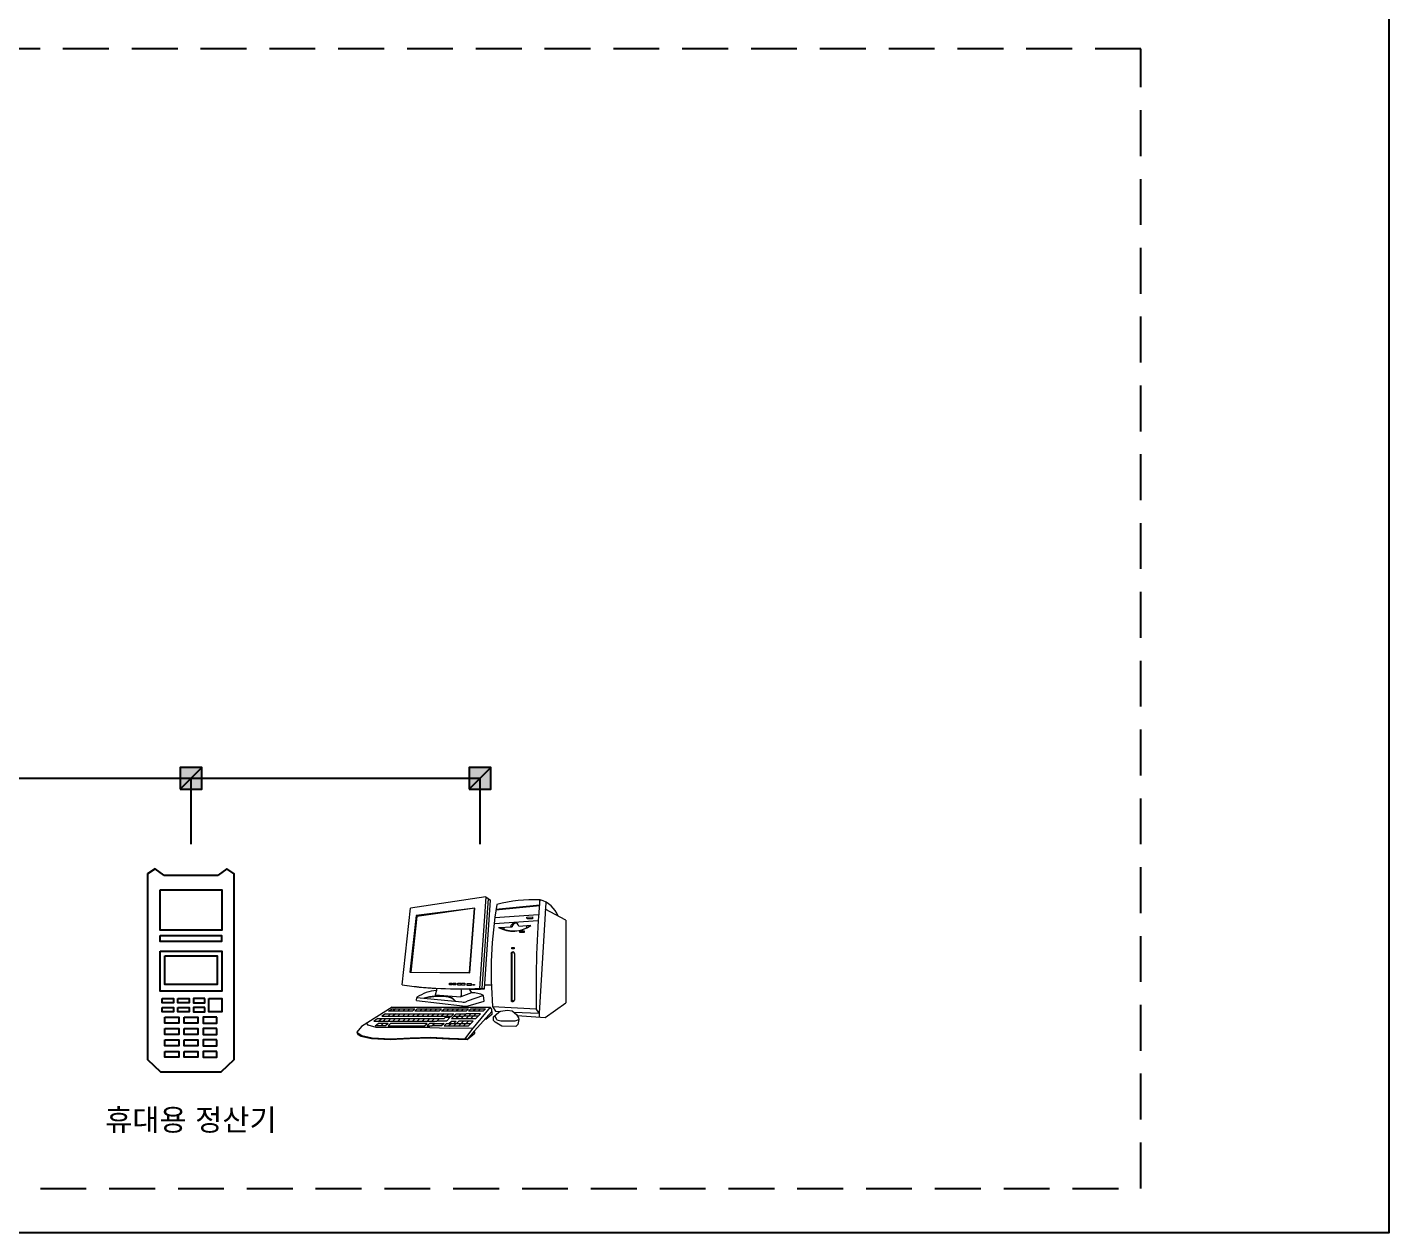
# Model space of a CAD drawing. Header units: millimetres. Extents: x 31 to 2374, y 557 to 2119.
# Drawn here: x 1431 to 2374, y 557 to 1391 of the extents above; entities that cross this region are included whole.
import ezdxf

# ---------------------------------------------------------------- set-up
doc = ezdxf.new("R2010")
doc.units = ezdxf.units.MM
doc.header["$LTSCALE"] = 10
doc.linetypes.add('HIDDEN2', pattern=[4.7625, 3.175, -1.5875])
doc.layers.add('DWG', color=4, linetype='Continuous', lineweight=9)
for name, color, linetype in [('TI-RAIL-GUID', 3, 'Continuous'), ('TT-SYMB', 4, 'Continuous'), ('TT-TEXT', 3, 'Continuous'), ('TX-PAPR', 2, 'Continuous')]:
    doc.layers.add(name, color=color, linetype=linetype)
doc.styles.get("Standard").update_dxf_attribs({"font": 'arial.ttf'})

# ---------------------------------------------------------------- blocks, each defined once
blk = doc.blocks.new('pc2')
at = {"layer": 'DWG', "color": 4}
for p, q in [((1129, 1133), (-5, 963)), ((1129, 1133), (1037, -246)), ((1165, 1109), (1073, -249)), ((1109, -252), (1202, 1084)), ((1129, 1133), (1202, 1084)), ((2034, 1051), (1934, -623)), ((1945, 1006), (1945, 1084)), ((-134, -193), (-5, 963)), ((78, 853), (-14, -3)), ((89, 840), (0, 0)), ((963, 965), (78, 853)), ((78, 853), (89, 840)), ((963, 965), (89, 840)), ((886, -8), (958, 965)), ((891, -14), (963, 965)), ((1268, 822), (1925, 868)), ((1282, 948), (1945, 1014)), ((1282, 940), (1945, 1006)), ((1752, 830), (1835, 832)), ((1753, 802), (1752, 830)), ((1835, 832), (1836, 804)), ((2336, 781), (2028, 949)), ((1263, 731), (1923, 780)), ((1322, 672), (1528, 683)), ((1403, 677), (1403, 645)), ((1508, 682), (1511, 703)), ((1508, 685), (1528, 686)), ((1629, 694), (1812, 705)), ((1645, 621), (1707, 621)), ((1645, 598), (1645, 621)), ((1707, 621), (1707, 598)), ((1747, 696), (1747, 665)), ((1836, 804), (1753, 802)), ((2336, 781), (2336, -465)), ((1707, 598), (1645, 598)), ((1511, 281), (1511, -425)), ((1523, 281), (1523, -425)), ((1524, 372), (1561, 372)), ((1524, 349), (1524, 372)), ((1561, 349), (1524, 349)), ((1561, 372), (1561, 349)), ((1564, 281), (1564, -425)), ((0, 0), (-14, -3)), ((0, 0), (886, -8)), ((-134, -193), (126, -230)), ((-14, -3), (891, -14)), ((584, -167), (619, -167)), ((584, -194), (584, -167)), ((619, -194), (584, -194)), ((619, -167), (619, -194)), ((634, -168), (679, -168)), ((634, -194), (634, -168)), ((679, -194), (634, -194)), ((679, -168), (679, -194)), ((709, -170), (753, -170)), ((709, -198), (709, -170)), ((753, -198), (709, -198)), ((753, -170), (753, -198)), ((766, -170), (814, -170)), ((766, -199), (766, -170)), ((814, -199), (766, -199)), ((814, -170), (814, -199)), ((847, -174), (909, -174)), ((847, -201), (847, -174)), ((909, -201), (847, -201)), ((886, -8), (891, -14)), ((909, -174), (909, -201)), ((937, -186), (958, -186)), ((937, -200), (937, -186)), ((958, -200), (937, -200)), ((958, -186), (958, -200)), ((1113, -195), (1214, -195)), ((85, -430), (90, -382)), ((90, -382), (771, -452)), ((126, -230), (385, -246)), ((387, -277), (367, -343)), ((367, -343), (755, -375)), ((385, -245), (387, -276)), ((916, -314), (755, -375)), ((1098, -354), (850, -440)), ((873, -247), (916, -314)), ((1109, -252), (1037, -246)), ((1105, -440), (1098, -354)), ((-284, -532), (-744, -820)), ((-336, -592), (-284, -555)), ((-271, -592), (-336, -592)), ((-284, -532), (1195, -532)), ((-284, -555), (-234, -555)), ((-234, -555), (-271, -592)), ((-198, -592), (-271, -592)), ((-234, -555), (-161, -555)), ((-161, -555), (-198, -592)), ((-124, -592), (-198, -592)), ((-161, -555), (-87, -555)), ((-87, -555), (-124, -592)), ((-50, -592), (-124, -592)), ((-87, -555), (-14, -555)), ((-14, -555), (-50, -592)), ((23, -592), (-50, -592)), ((-14, -555), (60, -555)), ((60, -555), (23, -592)), ((60, -592), (97, -555)), ((133, -592), (60, -592)), ((85, -430), (777, -512)), ((97, -555), (170, -555)), ((170, -555), (133, -592)), ((207, -592), (133, -592)), ((170, -555), (244, -555)), ((244, -555), (207, -592)), ((281, -592), (207, -592)), ((244, -555), (317, -555)), ((317, -555), (281, -592)), ((354, -592), (281, -592)), ((317, -555), (391, -555)), ((391, -555), (354, -592)), ((428, -592), (354, -592)), ((391, -555), (464, -555)), ((464, -555), (428, -592)), ((464, -592), (501, -555)), ((538, -592), (464, -592)), ((501, -555), (575, -555)), ((575, -555), (538, -592)), ((611, -592), (538, -592)), ((575, -555), (648, -555)), ((648, -555), (611, -592)), ((685, -592), (611, -592)), ((648, -555), (722, -555)), ((722, -555), (685, -592)), ((759, -592), (685, -592)), ((722, -555), (795, -555)), ((795, -555), (759, -592)), ((832, -592), (759, -592)), ((795, -555), (869, -555)), ((869, -555), (832, -592)), ((863, -511), (1105, -440)), ((906, -555), (869, -592)), ((942, -592), (869, -592)), ((906, -555), (979, -555)), ((1195, -532), (916, -871)), ((979, -555), (942, -592)), ((1016, -592), (942, -592)), ((961, -887), (1221, -596)), ((979, -555), (1053, -555)), ((1053, -555), (1016, -592)), ((1090, -592), (1016, -592)), ((1053, -555), (1126, -555)), ((1126, -555), (1090, -592)), ((1221, -558), (1195, -532)), ((1221, -596), (1221, -558)), ((1221, -596), (1221, -640)), ((1233, -519), (1892, -553)), ((1233, -519), (1278, -592)), ((1249, -675), (1326, -604)), ((1278, -592), (1346, -595)), ((1326, -604), (1359, -589)), ((1359, -589), (1454, -577)), ((1454, -577), (1527, -587)), ((1527, -587), (1595, -639)), ((1550, -605), (1934, -623)), ((1934, -623), (1892, -553)), ((2024, -686), (2336, -465)), ((-744, -820), (-816, -907)), ((-647, -801), (-666, -772)), ((-526, -839), (-647, -801)), ((-499, -702), (-557, -739)), ((-557, -739), (-418, -739)), ((-539, -813), (-492, -776)), ((-455, -813), (-539, -813)), ((-499, -702), (-381, -702)), ((-455, -776), (-492, -776)), ((-488, -739), (-440, -702)), ((-381, -776), (-455, -776)), ((-418, -776), (-455, -813)), ((-381, -813), (-455, -813)), ((-381, -629), (-440, -665)), ((-440, -665), (-345, -665)), ((-381, -702), (-418, -739)), ((-418, -739), (-345, -739)), ((-381, -629), (-308, -629)), ((-381, -702), (-308, -702)), ((-345, -776), (-381, -776)), ((-345, -776), (-381, -813)), ((-308, -629), (-345, -665)), ((-345, -665), (-271, -665)), ((-308, -702), (-345, -739)), ((-345, -739), (-271, -739)), ((-308, -776), (-345, -813)), ((-345, -813), (207, -813)), ((-308, -629), (-234, -629)), ((-308, -702), (-234, -702)), ((-234, -776), (-308, -776)), ((-234, -629), (-271, -665)), ((-271, -665), (-198, -665)), ((-234, -702), (-271, -739)), ((-271, -739), (-198, -739)), ((-234, -629), (-161, -629)), ((-234, -702), (-161, -702)), ((-161, -776), (-234, -776)), ((-161, -629), (-198, -665)), ((-198, -665), (-124, -665)), ((-161, -702), (-198, -739)), ((-198, -739), (-124, -739)), ((-161, -629), (-87, -629)), ((-161, -702), (-87, -702)), ((-87, -776), (-161, -776)), ((-87, -629), (-124, -665)), ((-124, -665), (-50, -665)), ((-87, -702), (-124, -739)), ((-124, -739), (-50, -739)), ((-87, -629), (-14, -629)), ((-87, -702), (-14, -702)), ((-14, -776), (-87, -776)), ((-14, -629), (-50, -665)), ((-50, -665), (23, -665)), ((-14, -702), (-50, -739)), ((-50, -739), (23, -739)), ((-14, -629), (60, -629)), ((-14, -702), (60, -702)), ((60, -776), (-14, -776)), ((60, -629), (23, -665)), ((23, -665), (97, -665)), ((60, -702), (23, -739)), ((23, -739), (97, -739)), ((60, -629), (133, -629)), ((60, -702), (133, -702)), ((133, -776), (60, -776)), ((133, -629), (97, -665)), ((97, -665), (170, -665)), ((133, -702), (97, -739)), ((97, -739), (170, -739)), ((133, -629), (207, -629)), ((133, -702), (207, -702)), ((207, -776), (133, -776)), ((207, -629), (170, -665)), ((170, -665), (244, -665)), ((207, -702), (170, -739)), ((170, -739), (244, -739)), ((207, -629), (281, -629)), ((207, -702), (281, -702)), ((244, -776), (207, -776)), ((207, -813), (244, -776)), ((281, -629), (244, -665)), ((244, -665), (317, -665)), ((281, -702), (244, -739)), ((244, -739), (317, -739)), ((281, -776), (244, -813)), ((244, -813), (317, -813)), ((281, -629), (354, -629)), ((281, -702), (354, -702)), ((354, -776), (281, -776)), ((354, -629), (317, -665)), ((317, -665), (391, -665)), ((354, -702), (317, -739)), ((317, -739), (391, -739)), ((317, -813), (354, -776)), ((464, -813), (317, -813)), ((354, -629), (428, -629)), ((354, -702), (428, -702)), ((354, -776), (501, -776)), ((428, -629), (391, -665)), ((391, -665), (464, -665)), ((428, -702), (391, -739)), ((538, -739), (391, -739)), ((428, -629), (501, -629)), ((428, -702), (501, -702)), ((501, -629), (464, -665)), ((464, -665), (611, -665)), ((501, -776), (464, -813)), ((501, -629), (575, -629)), ((501, -702), (522, -682)), ((501, -813), (538, -776)), ((501, -813), (648, -813)), ((522, -682), (595, -682)), ((575, -629), (538, -665)), ((595, -682), (538, -739)), ((538, -776), (685, -776)), ((575, -629), (648, -629)), ((575, -776), (611, -739)), ((611, -776), (575, -813)), ((648, -629), (611, -665)), ((611, -702), (648, -665)), ((611, -702), (759, -702)), ((611, -739), (685, -739)), ((648, -665), (685, -629)), ((648, -665), (795, -665)), ((722, -739), (648, -813)), ((685, -739), (648, -776)), ((648, -813), (869, -813)), ((685, -629), (832, -629)), ((722, -665), (685, -702)), ((685, -776), (906, -776)), ((759, -629), (722, -665)), ((722, -813), (795, -739)), ((942, -739), (722, -739)), ((832, -629), (759, -702)), ((759, -702), (979, -702)), ((1016, -665), (795, -665)), ((869, -739), (795, -813)), ((832, -702), (906, -629)), ((1053, -629), (832, -629)), ((869, -813), (942, -739)), ((979, -629), (906, -702)), ((979, -702), (1053, -629)), ((1132, -717), (1121, -708)), ((1221, -640), (1132, -717)), ((1247, -730), (1249, -675)), ((1273, -757), (1247, -730)), ((1299, -720), (1268, -656)), ((1371, -819), (1273, -757)), ((1299, -720), (1359, -738)), ((1359, -738), (1575, -738)), ((1584, -822), (1371, -819)), ((1575, -738), (1630, -715)), ((1612, -793), (1584, -822)), ((1595, -639), (1625, -690)), ((1605, -656), (2024, -686)), ((1630, -715), (1612, -793)), ((1625, -690), (1630, -715)), ((1934, -623), (1936, -680)), ((-816, -907), (-802, -943)), ((-815, -909), (-742, -959)), ((-802, -942), (-754, -969)), ((-754, -969), (-595, -1003)), ((-742, -959), (-583, -993)), ((-595, -1003), (-313, -1016)), ((-583, -993), (-301, -1006)), ((-331, -839), (-526, -839)), ((287, -839), (-331, -839)), ((-313, -1016), (-22, -1002)), ((-301, -1006), (-10, -992)), ((-22, -1002), (286, -995)), ((-10, -992), (298, -985)), ((286, -995), (570, -1006)), ((287, -839), (576, -847)), ((298, -985), (582, -996)), ((570, -1006), (850, -1018)), ((576, -847), (939, -842)), ((582, -996), (858, -1008)), ((916, -871), (814, -1006)), ((961, -887), (850, -1018)), ((850, -1018), (967, -920)), ((967, -920), (961, -887))]:
    blk.add_line(p, q, dxfattribs=at)
for centre, major_axis, start_param, end_param in [((1863, -1238), (-1646, 1646), -0.820939, -0.53914), ((18051, -261), (11428, 11428), 2.27258, 2.374296), ((1835, 689), (295, 295), 5.876802, 6.785521), ((7427, 1), (4395, 4395), 2.191436, 2.439863), ((1538, 1064), (-317, 317), 1.850902, 2.993439), ((1551, 1068), (-317, 317), 1.866094, 2.978921), ((1568, 677), (-44.6, 44.6), 4.194129, 6.639149), ((1591, 676), (44.6, 44.6), 0.904822, 2.232513), ((1537, 277), (-18.9, 18.9), 3.751058, 6.892651), ((1544, 281), (-14.2, 14.2), 3.926991, 7.068583), ((729, 5797), (4279, 4279), 3.783963, 3.977973), ((450, -928), (463, 463), 0.882177, 1.36839), ((444, -1401), (-734, 734), -0.858166, -0.548134), ((443, -1407), (734, 734), 0.662666, 1.006116), ((528, -546), (-127, 127), 4.545279, 5.54459), ((527, -552), (127, 127), 6.158312, 6.82628), ((539, -311), (159, 159), 5.211612, 5.754257), ((929, 1728), (-1406, 1406), 2.332044, 2.446745), ((931, -677), (257, 257), 0.30759, 0.827006), ((814, -342), (124, 124), 3.637588, 4.208288), ((793, -332), (86.3, 86.3), 3.744942, 4.408675), ((1531, -425), (-14.2, 14.2), 0.785398, 2.670497), ((1536, -417), (-20.4, 20.4), 1.525364, 3.644489), ((1544, -405), (-19.9, 19.9), 1.560863, 3.151526)]:
    blk.add_ellipse(centre, major_axis=major_axis, ratio=1, start_param=start_param, end_param=end_param, dxfattribs=at)
blk = doc.blocks.new('네모')
at = {"layer": 'TI-RAIL-GUID'}
blk.add_hatch(color=256, dxfattribs=at).paths.add_polyline_path([(24119.06, -1739.64), (24134.06, -1739.64), (24134.06, -1724.64), (24119.06, -1724.64)])
blk.add_lwpolyline([(24119.06, -1739.64), (24134.06, -1739.64), (24134.06, -1724.64), (24119.06, -1724.64)], close=True, dxfattribs=at)
at = {"layer": 'TI-RAIL-GUID', "flags": 128}
blk.add_lwpolyline([(24119.06, -1739.64), (24134.06, -1724.64)], dxfattribs=at)

msp = doc.modelspace()

# ---------------------------------------------------------------- linework, layer by layer
at = {"layer": 'TI-RAIL-GUID', "linetype": 'HIDDEN2'}
msp.add_lwpolyline([(202.13, 587.8), (2202.13, 587.8), (2202.13, 1376.33), (202.13, 1376.33)], close=True, dxfattribs=at)
at = {"layer": 'TI-RAIL-GUID', "flags": 128}
for points in [[(344.56, 871.6), (1744.56, 871.6)], [(1544.56, 871.6), (1544.56, 825.99)], [(1744.56, 871.6), (1744.56, 825.99)]]:
    msp.add_lwpolyline(points, dxfattribs=at)
at = {"layer": 'TT-SYMB', "flags": 128}
for points in [[(1525.72, 804.57), (1519.81, 808.93), (1514.56, 805.35), (1514.56, 677.03), (1523.52, 668.36), (1565.6, 668.36), (1574.57, 677.03), (1574.57, 805.35), (1569.32, 808.93), (1563.4, 804.57)], [(1525.72, 804.57), (1563.4, 804.57)]]:
    msp.add_lwpolyline(points, dxfattribs=at)
at = {"layer": 'TT-SYMB'}
for points in [[(1523.26, 794.35), (1565.87, 794.35), (1565.87, 766.52), (1523.26, 766.52)], [(1523.33, 762.74), (1565.8, 762.74), (1565.8, 758.65), (1523.33, 758.65)], [(1523.25, 751.96), (1565.87, 751.96), (1565.87, 724.29), (1523.25, 724.29)], [(1526.47, 748.79), (1562.66, 748.79), (1562.66, 728.8), (1526.47, 728.8)], [(1524.66, 719.22), (1532.6, 719.22), (1532.6, 716.27), (1524.66, 716.27)], [(1535.5, 719.22), (1543.44, 719.22), (1543.44, 716.27), (1535.5, 716.27)], [(1554.27, 719.22), (1546.33, 719.22), (1546.33, 716.27), (1554.27, 716.27)], [(1556.97, 719.22), (1565.94, 719.22), (1565.94, 709.98), (1556.97, 709.98)], [(1524.66, 712.94), (1532.6, 712.94), (1532.6, 709.98), (1524.66, 709.98)], [(1535.5, 712.94), (1543.44, 712.94), (1543.44, 709.98), (1535.5, 709.98)], [(1554.27, 712.94), (1546.33, 712.94), (1546.33, 709.98), (1554.27, 709.98)], [(1526.59, 706.22), (1536.08, 706.22), (1536.08, 702.2), (1526.59, 702.2)], [(1526.59, 698.34), (1536.08, 698.34), (1536.08, 694.32), (1526.59, 694.32)], [(1539.82, 706.22), (1549.31, 706.22), (1549.31, 702.2), (1539.82, 702.2)], [(1539.82, 698.34), (1549.31, 698.34), (1549.31, 694.32), (1539.82, 694.32)], [(1562.54, 706.22), (1553.05, 706.22), (1553.05, 702.2), (1562.54, 702.2)], [(1562.54, 698.34), (1553.05, 698.34), (1553.05, 694.32), (1562.54, 694.32)], [(1526.59, 690.46), (1536.08, 690.46), (1536.08, 686.45), (1526.59, 686.45)], [(1539.82, 690.46), (1549.31, 690.46), (1549.31, 686.45), (1539.82, 686.45)], [(1562.54, 690.46), (1553.05, 690.46), (1553.05, 686.45), (1562.54, 686.45)], [(1526.59, 682.58), (1536.08, 682.58), (1536.08, 678.57), (1526.59, 678.57)], [(1539.82, 682.58), (1549.31, 682.58), (1549.31, 678.57), (1539.82, 678.57)], [(1562.54, 682.58), (1553.05, 682.58), (1553.05, 678.57), (1562.54, 678.57)]]:
    msp.add_lwpolyline(points, close=True, dxfattribs=at)
at = {"layer": 'TX-PAPR'}
msp.add_lwpolyline([(30.63, 2119.34), (2373.63, 2119.34), (2373.63, 557.05), (30.63, 557.05)], close=True, dxfattribs=at)

# ---------------------------------------------------------------- block references
at = {"layer": 'DWG', "xscale": 0.04586471424408955, "yscale": 0.04586471424408955, "zscale": 0.04586471424408955}
msp.add_blockref('pc2', (1696.8, 737.49), dxfattribs=at)
at = {"layer": 'TI-RAIL-GUID'}
for p in [(-22582, 2603.74), (-22382, 2603.74)]:
    msp.add_blockref('네모', p, dxfattribs=at)

# ---------------------------------------------------------------- texts
at = {"layer": 'TT-TEXT', "insert": (1544.56, 634.42), "char_height": 15, "width": 160, "attachment_point": 5}
msp.add_mtext('휴대용 정산기', dxfattribs=at)

doc.saveas('drawing.dxf')
